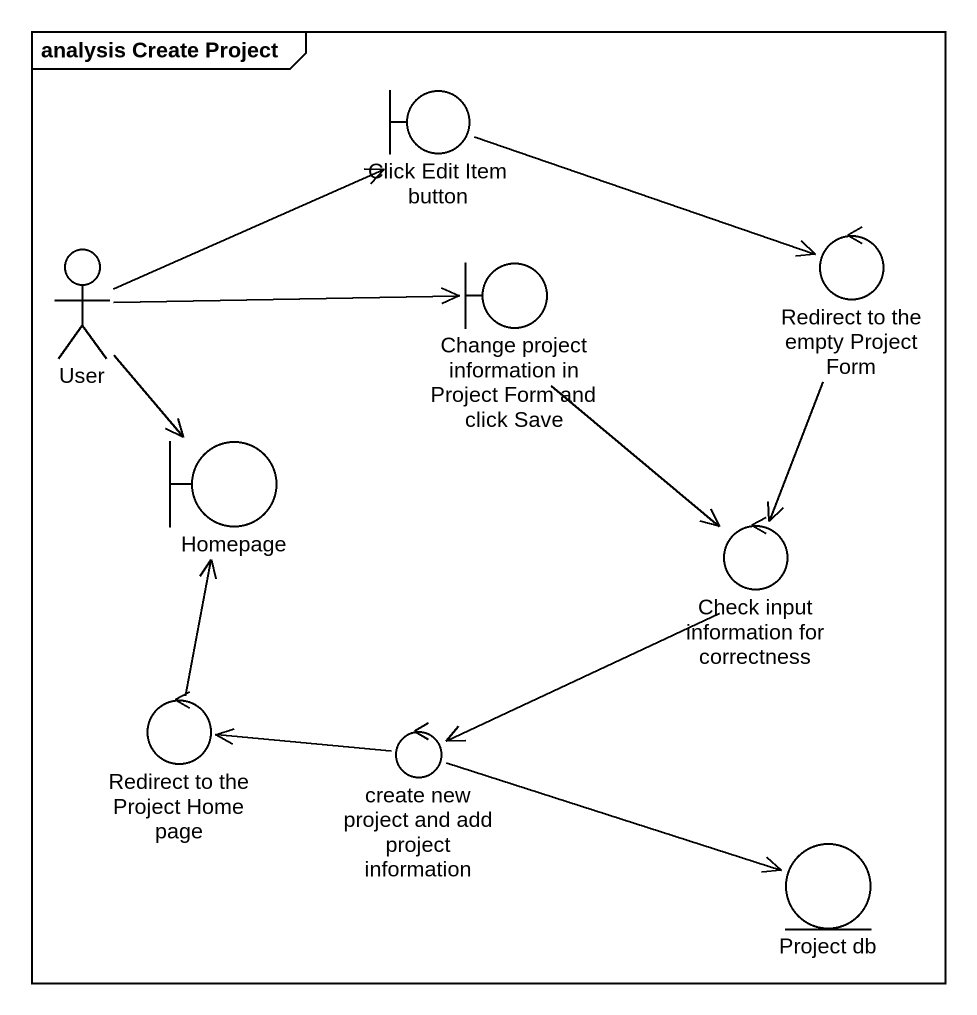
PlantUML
@startuml
mainframe analysis Create Project
boundary "Click Edit Item button" as Click_Edit_Item_button
actor User
boundary "Change project information in Project Form and click Save" as Change_project_information
control "Redirect to the empty Project Form" as Redirect_to_the_empty
boundary Homepage
control "Check input information for correctness" as Check_input_information_for
control "Redirect to the Project Home page" as Redirect_to_the_Project
control "create new project and add project information" as create_new_project_and_add
entity "Project db" as Project_db
Click_Edit_Item_button -right-> Redirect_to_the_empty
User -right-> Click_Edit_Item_button
User -right-> Change_project_information
User --> Homepage
Change_project_information --> Check_input_information_for
Redirect_to_the_empty --> Check_input_information_for
Check_input_information_for --> create_new_project_and_add
Redirect_to_the_Project -up-> Homepage
create_new_project_and_add -left-> Redirect_to_the_Project
create_new_project_and_add -right-> Project_db
@enduml
